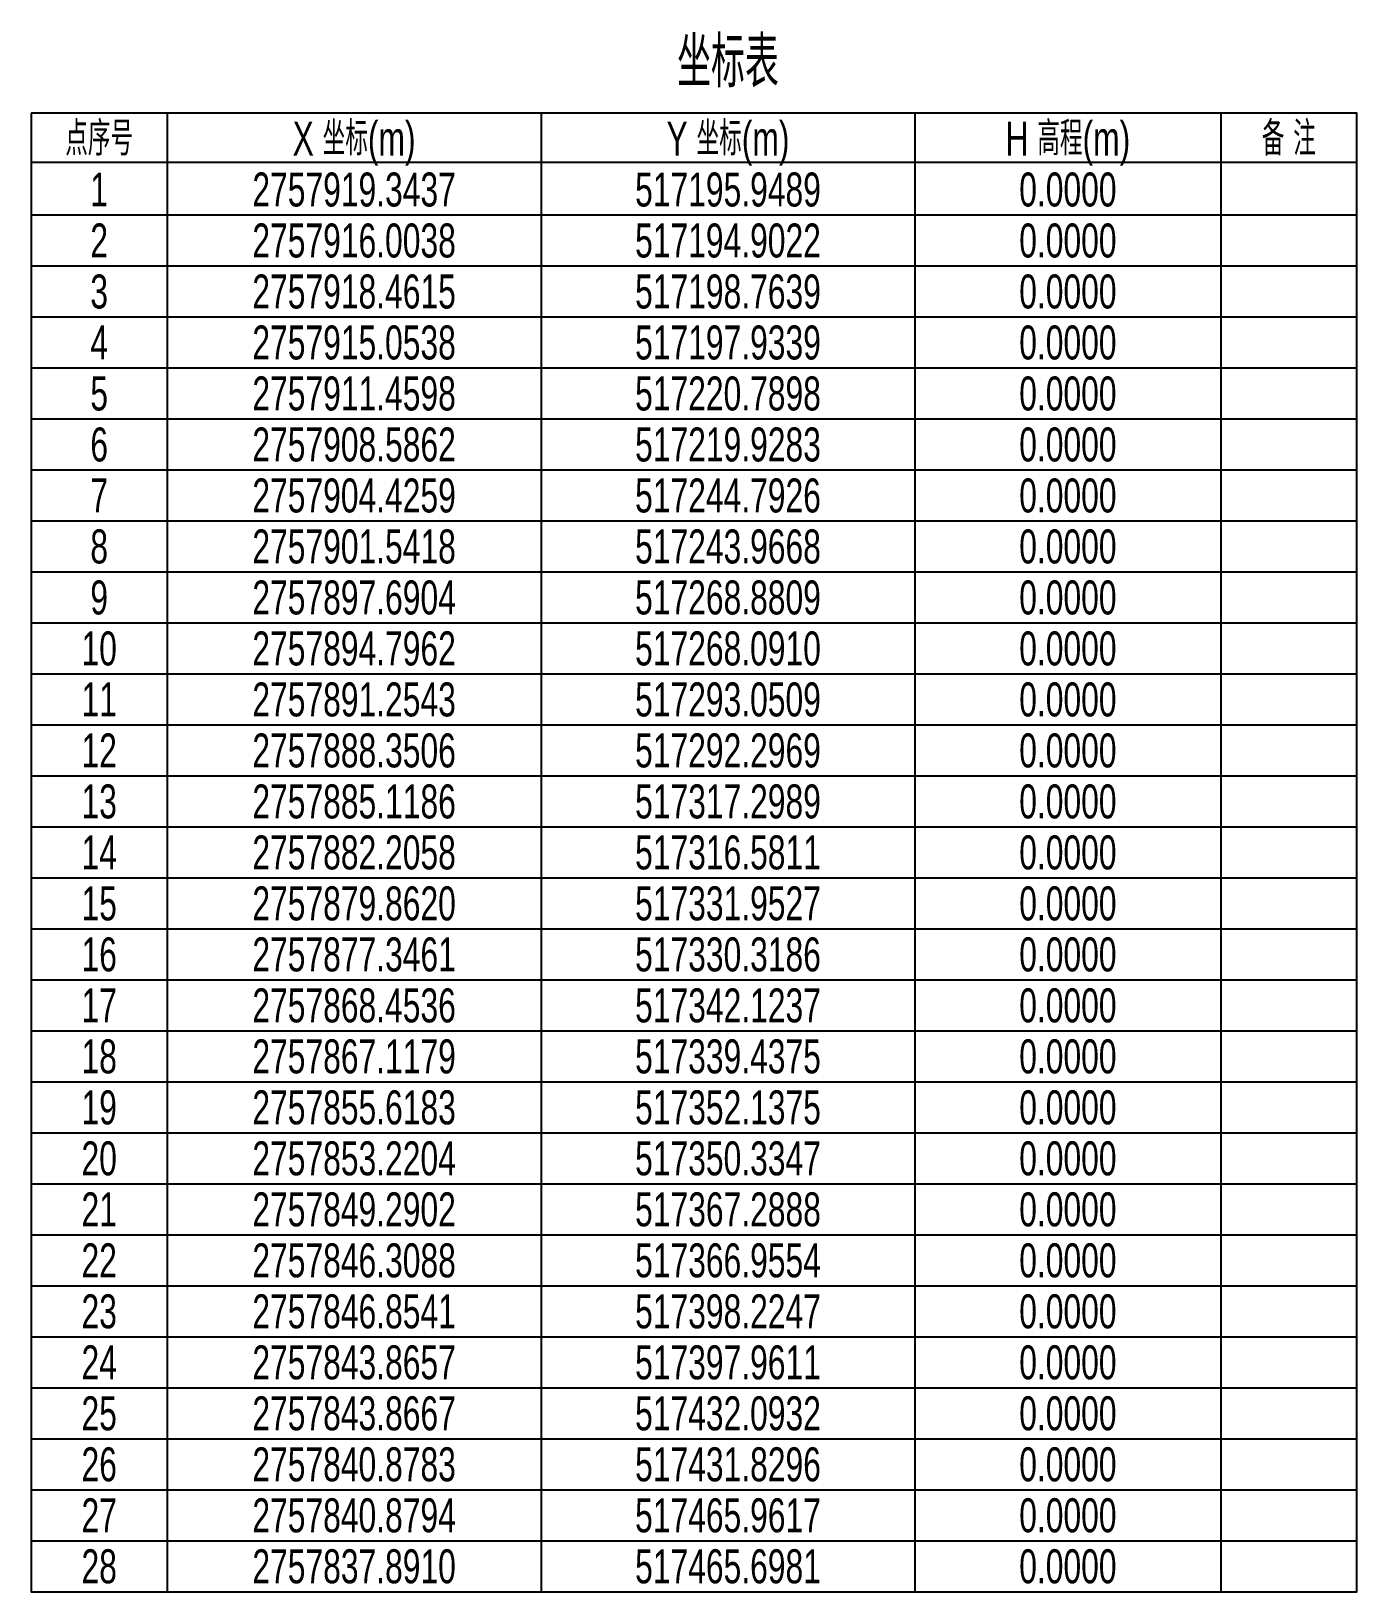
# Model space of a CAD drawing. Extents: x 0 to 558779, y 0 to 2762081.
# Drawn here: x 517784.2 to 517881.7, y 2757471.7 to 2757586.4 of the extents above; entities that cross this region are included whole.
import ezdxf
from ezdxf.enums import TextEntityAlignment as Align

# ---------------------------------------------------------------- set-up
doc = ezdxf.new("R2010")
doc.units = 0
doc.header["$LTSCALE"] = 20
doc.layers.add('坐标标注', color=6, linetype='Continuous', plot=False)
doc.styles.get("Standard").update_dxf_attribs({"font": 'fsdb_e.shx', "width": 0.7, "bigfont": 'hzdx.shx'})

msp = doc.modelspace()

# ---------------------------------------------------------------- linework, layer by layer
at = {"layer": '坐标标注', "color": 5}
for p, q in [((517794.173, 2757580.414), (517794.173, 2757471.664)), ((517821.673, 2757580.414), (517821.673, 2757471.664)), ((517849.173, 2757580.414), (517849.173, 2757471.664)), ((517871.673, 2757580.414), (517871.673, 2757471.664))]:
    msp.add_line(p, q, dxfattribs=at)
at = {"layer": '坐标标注', "color": 3}
for p, q in [((517784.173, 2757576.789), (517881.673, 2757576.789)), ((517784.173, 2757572.914), (517881.673, 2757572.914)), ((517784.173, 2757569.164), (517881.673, 2757569.164)), ((517784.173, 2757565.414), (517881.673, 2757565.414)), ((517784.173, 2757561.664), (517881.673, 2757561.664)), ((517784.173, 2757557.914), (517881.673, 2757557.914)), ((517784.173, 2757554.164), (517881.673, 2757554.164)), ((517784.173, 2757550.414), (517881.673, 2757550.414)), ((517784.173, 2757546.664), (517881.673, 2757546.664)), ((517784.173, 2757542.914), (517881.673, 2757542.914)), ((517784.173, 2757539.164), (517881.673, 2757539.164)), ((517784.173, 2757535.414), (517881.673, 2757535.414)), ((517784.173, 2757531.664), (517881.673, 2757531.664)), ((517784.173, 2757527.914), (517881.673, 2757527.914)), ((517784.173, 2757524.164), (517881.673, 2757524.164)), ((517784.173, 2757520.414), (517881.673, 2757520.414)), ((517784.173, 2757516.664), (517881.673, 2757516.664)), ((517784.173, 2757512.914), (517881.673, 2757512.914)), ((517784.173, 2757509.164), (517881.673, 2757509.164)), ((517784.173, 2757505.414), (517881.673, 2757505.414)), ((517784.173, 2757501.664), (517881.673, 2757501.664)), ((517784.173, 2757497.914), (517881.673, 2757497.914)), ((517784.173, 2757494.164), (517881.673, 2757494.164)), ((517784.173, 2757490.414), (517881.673, 2757490.414)), ((517784.173, 2757486.664), (517881.673, 2757486.664)), ((517784.173, 2757482.914), (517881.673, 2757482.914)), ((517784.173, 2757479.164), (517881.673, 2757479.164)), ((517784.173, 2757475.414), (517881.673, 2757475.414)), ((517784.173, 2757471.664), (517881.673, 2757471.664))]:
    msp.add_line(p, q, dxfattribs=at)
at = {"layer": '坐标标注', "color": 2}
msp.add_lwpolyline([(517784.173, 2757580.414), (517784.173, 2757471.664), (517881.673, 2757471.664), (517881.673, 2757580.414)], close=True, dxfattribs=at)

# ---------------------------------------------------------------- texts
at = {"layer": '坐标标注', "color": 6, "width": 0.7}
msp.add_text('坐标表', height=3.75, dxfattribs=at).set_placement((517835.423, 2757584.164), align=Align.MIDDLE_CENTER)
at = {"layer": '坐标标注', "color": 1, "width": 0.7}
for s, p in [('点序号', (517789.173, 2757578.539)), ('X 坐标(m)', (517807.923, 2757578.539)), ('Y 坐标(m)', (517835.423, 2757578.539)), ('H 高程(m)', (517860.423, 2757578.539)), ('备 注', (517876.673, 2757578.539))]:
    msp.add_text(s, height=2.5, dxfattribs=at).set_placement(p, align=Align.MIDDLE_CENTER)
at = {"layer": '坐标标注', "color": 2, "width": 0.7}
for s, p in [('1', (517789.173, 2757574.789)), ('2757919.3437', (517807.923, 2757574.789)), ('517195.9489', (517835.423, 2757574.789)), ('0.0000', (517860.423, 2757574.789)), ('2', (517789.173, 2757571.039)), ('2757916.0038', (517807.923, 2757571.039)), ('517194.9022', (517835.423, 2757571.039)), ('0.0000', (517860.423, 2757571.039)), ('3', (517789.173, 2757567.289)), ('2757918.4615', (517807.923, 2757567.289)), ('517198.7639', (517835.423, 2757567.289)), ('0.0000', (517860.423, 2757567.289)), ('4', (517789.173, 2757563.539)), ('2757915.0538', (517807.923, 2757563.539)), ('517197.9339', (517835.423, 2757563.539)), ('0.0000', (517860.423, 2757563.539)), ('5', (517789.173, 2757559.789)), ('2757911.4598', (517807.923, 2757559.789)), ('517220.7898', (517835.423, 2757559.789)), ('0.0000', (517860.423, 2757559.789)), ('6', (517789.173, 2757556.039)), ('2757908.5862', (517807.923, 2757556.039)), ('517219.9283', (517835.423, 2757556.039)), ('0.0000', (517860.423, 2757556.039)), ('7', (517789.173, 2757552.289)), ('2757904.4259', (517807.923, 2757552.289)), ('517244.7926', (517835.423, 2757552.289)), ('0.0000', (517860.423, 2757552.289)), ('8', (517789.173, 2757548.539)), ('2757901.5418', (517807.923, 2757548.539)), ('517243.9668', (517835.423, 2757548.539)), ('0.0000', (517860.423, 2757548.539)), ('9', (517789.173, 2757544.789)), ('2757897.6904', (517807.923, 2757544.789)), ('517268.8809', (517835.423, 2757544.789)), ('0.0000', (517860.423, 2757544.789)), ('10', (517789.173, 2757541.039)), ('2757894.7962', (517807.923, 2757541.039)), ('517268.0910', (517835.423, 2757541.039)), ('0.0000', (517860.423, 2757541.039)), ('11', (517789.173, 2757537.289)), ('2757891.2543', (517807.923, 2757537.289)), ('517293.0509', (517835.423, 2757537.289)), ('0.0000', (517860.423, 2757537.289)), ('12', (517789.173, 2757533.539)), ('2757888.3506', (517807.923, 2757533.539)), ('517292.2969', (517835.423, 2757533.539)), ('0.0000', (517860.423, 2757533.539)), ('13', (517789.173, 2757529.789)), ('2757885.1186', (517807.923, 2757529.789)), ('517317.2989', (517835.423, 2757529.789)), ('0.0000', (517860.423, 2757529.789)), ('14', (517789.173, 2757526.039)), ('2757882.2058', (517807.923, 2757526.039)), ('517316.5811', (517835.423, 2757526.039)), ('0.0000', (517860.423, 2757526.039)), ('15', (517789.173, 2757522.289)), ('2757879.8620', (517807.923, 2757522.289)), ('517331.9527', (517835.423, 2757522.289)), ('0.0000', (517860.423, 2757522.289)), ('16', (517789.173, 2757518.539)), ('2757877.3461', (517807.923, 2757518.539)), ('517330.3186', (517835.423, 2757518.539)), ('0.0000', (517860.423, 2757518.539)), ('17', (517789.173, 2757514.789)), ('2757868.4536', (517807.923, 2757514.789)), ('517342.1237', (517835.423, 2757514.789)), ('0.0000', (517860.423, 2757514.789)), ('18', (517789.173, 2757511.039)), ('2757867.1179', (517807.923, 2757511.039)), ('517339.4375', (517835.423, 2757511.039)), ('0.0000', (517860.423, 2757511.039)), ('19', (517789.173, 2757507.289)), ('2757855.6183', (517807.923, 2757507.289)), ('517352.1375', (517835.423, 2757507.289)), ('0.0000', (517860.423, 2757507.289)), ('20', (517789.173, 2757503.539)), ('2757853.2204', (517807.923, 2757503.539)), ('517350.3347', (517835.423, 2757503.539)), ('0.0000', (517860.423, 2757503.539)), ('21', (517789.173, 2757499.789)), ('2757849.2902', (517807.923, 2757499.789)), ('517367.2888', (517835.423, 2757499.789)), ('0.0000', (517860.423, 2757499.789)), ('22', (517789.173, 2757496.039)), ('2757846.3088', (517807.923, 2757496.039)), ('517366.9554', (517835.423, 2757496.039)), ('0.0000', (517860.423, 2757496.039)), ('23', (517789.173, 2757492.289)), ('2757846.8541', (517807.923, 2757492.289)), ('517398.2247', (517835.423, 2757492.289)), ('0.0000', (517860.423, 2757492.289)), ('24', (517789.173, 2757488.539)), ('2757843.8657', (517807.923, 2757488.539)), ('517397.9611', (517835.423, 2757488.539)), ('0.0000', (517860.423, 2757488.539)), ('25', (517789.173, 2757484.789)), ('2757843.8667', (517807.923, 2757484.789)), ('517432.0932', (517835.423, 2757484.789)), ('0.0000', (517860.423, 2757484.789)), ('26', (517789.173, 2757481.039)), ('2757840.8783', (517807.923, 2757481.039)), ('517431.8296', (517835.423, 2757481.039)), ('0.0000', (517860.423, 2757481.039)), ('27', (517789.173, 2757477.289)), ('2757840.8794', (517807.923, 2757477.289)), ('517465.9617', (517835.423, 2757477.289)), ('0.0000', (517860.423, 2757477.289)), ('28', (517789.173, 2757473.539)), ('2757837.8910', (517807.923, 2757473.539)), ('517465.6981', (517835.423, 2757473.539)), ('0.0000', (517860.423, 2757473.539))]:
    msp.add_text(s, height=2.5, dxfattribs=at).set_placement(p, align=Align.MIDDLE_CENTER)

doc.saveas('drawing.dxf')
